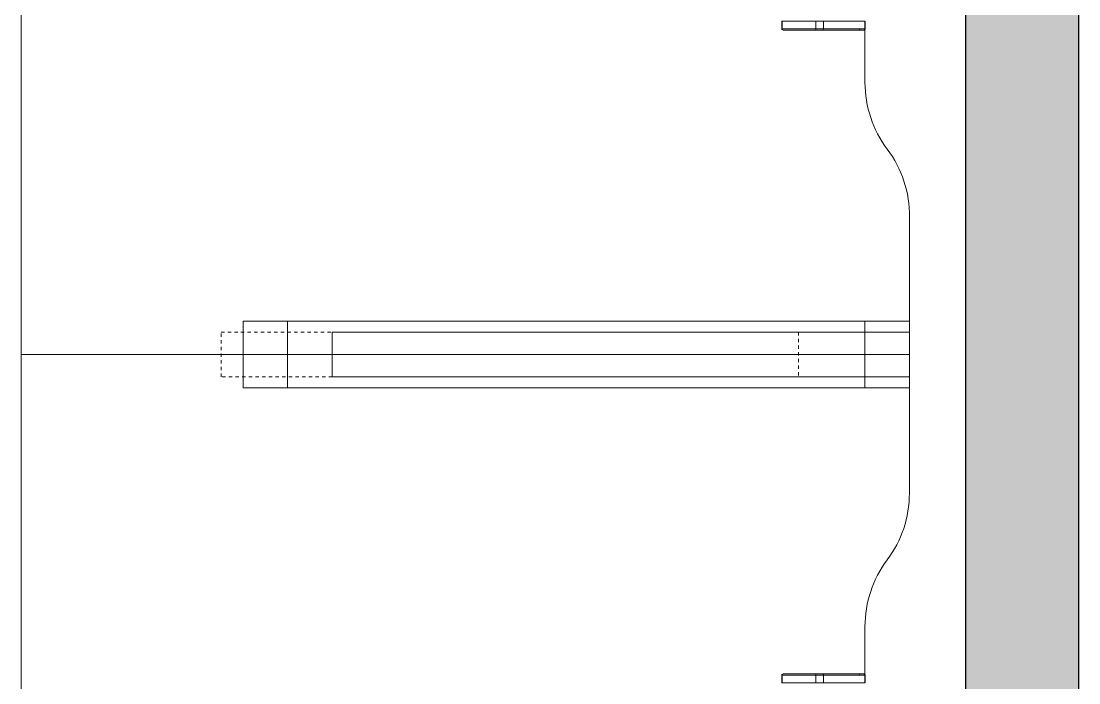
# Model space of a CAD drawing. Header units: millimetres. Extents: x 155927 to 295199, y -4084 to 97293.
# Drawn here: x 188923 to 189876, y 32109 to 32705 of the extents above; entities that cross this region are included whole.
import ezdxf

# ---------------------------------------------------------------- set-up
doc = ezdxf.new("R2010")
doc.units = ezdxf.units.MM
doc.header["$MEASUREMENT"] = 0
doc.linetypes.add('Dash', pattern=[6, 3, -3])
for name, color, linetype, lineweight in [('A-WALL-PATT', 7, 'CONTINUOUS', 9), ('I-FURN', 8, 'CONTINUOUS', 9), ('I-FURN-HDLN', 8, 'Dash', 9), ('I-WALL', 7, 'CONTINUOUS', 9)]:
    doc.layers.add(name, color=color, linetype=linetype, lineweight=lineweight)

msp = doc.modelspace()

# ---------------------------------------------------------------- hatches: boundary and pattern name
at = {"layer": 'A-WALL-PATT'}
h = msp.add_hatch(color=256, dxfattribs=at)
h.paths.add_polyline_path([(189875.83, 28407.61), (189875.83, 28809.61), (189773.83, 28809.61), (189773.83, 28407.61)], flags=0)
h.paths.add_polyline_path([(189773.83, 29819.61), (189875.83, 29819.61), (189875.83, 33830.58), (189773.83, 33830.58), (189773.83, 30545.81)], flags=0)

# ---------------------------------------------------------------- linework, layer by layer
at = {"layer": 'I-FURN'}
for p, q in [((188923.23, 33804.61), (188923.23, 32404.61)), ((188923.23, 32404.61), (188923.23, 33804.61)), ((189608.39, 32704.79), (189608.39, 32697.79)), ((189608.57, 32704.79), (189608.39, 32704.79)), ((189608.39, 32704.79), (189608.39, 32697.79)), ((189608.39, 32704.79), (189608.39, 32697.79)), ((189608.57, 32697.79), (189608.57, 32704.79)), ((189638.85, 32704.79), (189608.57, 32704.79)), ((189638.85, 32697.79), (189638.85, 32704.79)), ((189645.77, 32704.79), (189638.85, 32704.79)), ((189645.77, 32697.79), (189645.77, 32704.79)), ((189683.23, 32704.79), (189645.77, 32704.79)), ((189683.23, 32697.79), (189683.23, 32704.79)), ((189683.24, 32697.79), (189683.24, 32704.79)), ((189608.57, 32697.79), (189608.39, 32697.79)), ((189638.85, 32697.79), (189608.57, 32697.79)), ((189608.76, 32697.01), (189608.73, 32697.04)), ((189609.39, 32696.79), (189639.67, 32696.79)), ((189609.39, 32696.79), (189639.67, 32696.79)), ((189645.77, 32697.79), (189638.85, 32697.79)), ((189678.24, 32696.79), (189639.67, 32696.79)), ((189639.67, 32696.79), (189645.21, 32696.79)), ((189645.21, 32696.79), (189682.23, 32696.79)), ((189683.23, 32697.79), (189645.77, 32697.79)), ((189678.24, 32697.79), (189678.24, 32696.79)), ((189682.23, 32696.79), (189678.24, 32696.79)), ((189682.23, 32696.79), (189682.24, 32696.79)), ((189683.23, 32649.61), (189683.23, 32697.79)), ((189683.23, 32697.79), (189683.23, 32649.61)), ((189723.23, 32404.61), (189723.23, 32528.5)), ((189723.23, 32528.5), (189723.23, 32404.61)), ((189123.23, 32434.61), (189723.23, 32434.61)), ((189163.23, 32434.61), (189123.23, 32434.61)), ((189123.23, 32434.61), (189123.23, 32374.61)), ((189123.23, 32374.61), (189123.23, 32434.61)), ((189683.23, 32434.61), (189163.23, 32434.61)), ((189163.23, 32434.61), (189163.23, 32374.61)), ((189163.23, 32434.61), (189163.23, 32374.61)), ((189723.23, 32434.61), (189683.23, 32434.61)), ((189683.23, 32434.61), (189683.23, 32374.61)), ((189683.23, 32434.61), (189683.23, 32424.61)), ((189723.23, 32434.61), (189723.23, 32424.61)), ((189723.23, 32434.61), (189723.23, 32374.61)), ((189203.23, 32424.61), (189203.23, 32384.61)), ((189723.23, 32424.61), (189203.23, 32424.61)), ((189723.23, 32384.61), (189723.23, 32424.61)), ((189723.23, 32404.61), (188923.23, 32404.61)), ((188923.23, 32404.61), (188923.23, 31004.61)), ((188923.23, 31004.61), (188923.23, 32404.61)), ((188923.23, 32404.61), (189723.23, 32404.61)), ((188923.23, 32404.61), (189723.23, 32404.61)), ((189723.23, 32404.61), (188923.23, 32404.61)), ((189723.23, 32279.61), (189723.23, 32404.61)), ((189723.23, 32404.61), (189723.23, 32279.61)), ((189203.23, 32384.61), (189723.23, 32384.61)), ((189683.23, 32384.61), (189683.23, 32374.61)), ((189723.23, 32384.61), (189723.23, 32374.61)), ((189123.23, 32374.61), (189163.23, 32374.61)), ((189723.23, 32374.61), (189123.23, 32374.61)), ((189163.23, 32374.61), (189683.23, 32374.61)), ((189683.23, 32374.61), (189723.23, 32374.61)), ((189683.23, 32115.91), (189683.23, 32159.61)), ((189683.23, 32159.61), (189683.23, 32115.91)), ((189608.39, 32115.91), (189608.39, 32108.91)), ((189608.39, 32115.91), (189608.57, 32115.91)), ((189608.39, 32115.91), (189608.39, 32108.91)), ((189608.39, 32108.91), (189608.39, 32115.91)), ((189608.57, 32115.91), (189638.85, 32115.91)), ((189608.57, 32115.91), (189608.57, 32108.91)), ((189608.72, 32116.65), (189608.75, 32116.68)), ((189639.67, 32116.91), (189609.39, 32116.91)), ((189639.67, 32116.91), (189609.39, 32116.91)), ((189638.85, 32115.91), (189645.77, 32115.91)), ((189638.85, 32115.91), (189638.85, 32108.91)), ((189639.67, 32116.91), (189678.24, 32116.91)), ((189645.21, 32116.91), (189639.67, 32116.91)), ((189682.23, 32116.91), (189645.21, 32116.91)), ((189645.77, 32115.91), (189683.23, 32115.91)), ((189645.77, 32115.91), (189645.77, 32108.91)), ((189678.24, 32116.91), (189678.24, 32115.91)), ((189678.24, 32116.91), (189682.23, 32116.91)), ((189683.23, 32115.91), (189683.23, 32108.91)), ((189683.24, 32108.91), (189683.24, 32115.91)), ((189608.39, 32108.91), (189608.57, 32108.91)), ((189608.57, 32108.91), (189638.85, 32108.91)), ((189638.85, 32108.91), (189645.77, 32108.91)), ((189645.77, 32108.91), (189683.23, 32108.91))]:
    msp.add_line(p, q, dxfattribs=at)
at = {"layer": 'I-FURN', "flags": 128}
for points in [[(189608.53, 32697.28), (189608.51, 32697.32), (189608.49, 32697.35), (189608.48, 32697.39), (189608.46, 32697.43), (189608.45, 32697.46), (189608.43, 32697.5), (189608.42, 32697.54), (189608.41, 32697.58), (189608.41, 32697.62), (189608.4, 32697.66), (189608.4, 32697.7), (189608.39, 32697.74), (189608.39, 32697.78), (189608.39, 32697.79)], [(189639.67, 32696.79), (189639.77, 32696.79), (189639.86, 32696.79), (189639.97, 32696.79), (189640.08, 32696.79), (189640.19, 32696.79), (189640.31, 32696.79), (189640.43, 32696.79), (189640.56, 32696.79), (189640.69, 32696.79), (189640.82, 32696.79), (189640.96, 32696.79), (189641.1, 32696.79), (189641.24, 32696.79), (189641.39, 32696.79), (189641.54, 32696.79), (189641.69, 32696.79), (189641.84, 32696.79), (189642, 32696.79), (189642.15, 32696.79), (189642.31, 32696.79), (189642.47, 32696.79), (189642.63, 32696.79), (189642.79, 32696.79), (189642.95, 32696.79), (189643.11, 32696.79), (189643.27, 32696.79), (189643.43, 32696.79), (189643.59, 32696.79), (189643.74, 32696.79), (189643.9, 32696.79), (189644.05, 32696.79), (189644.21, 32696.79), (189644.36, 32696.79), (189644.51, 32696.79), (189644.65, 32696.79), (189644.8, 32696.79), (189644.94, 32696.79), (189645.07, 32696.79), (189645.21, 32696.79)], [(189645.21, 32696.79), (189647.99, 32696.79), (189650.69, 32696.79), (189653.3, 32696.79), (189655.82, 32696.79), (189658.25, 32696.79), (189660.58, 32696.79), (189662.81, 32696.79), (189664.93, 32696.79), (189666.95, 32696.79), (189668.85, 32696.79), (189670.64, 32696.79), (189672.31, 32696.79), (189673.86, 32696.79), (189675.29, 32696.79), (189676.59, 32696.79), (189677.76, 32696.79), (189678.81, 32696.79), (189679.72, 32696.79), (189680.5, 32696.79), (189681.15, 32696.79), (189681.66, 32696.79), (189682.04, 32696.79), (189682.23, 32696.79)], [(189682.24, 32696.79), (189682.24, 32696.79), (189682.23, 32696.79), (189682.21, 32696.79), (189682.19, 32696.79), (189682.16, 32696.79), (189682.12, 32696.79), (189682.08, 32696.79), (189682.04, 32696.79), (189681.98, 32696.79), (189681.92, 32696.79), (189681.86, 32696.79), (189681.79, 32696.79), (189681.71, 32696.79), (189681.63, 32696.79), (189681.54, 32696.79), (189681.45, 32696.79), (189681.35, 32696.79), (189681.25, 32696.79), (189681.14, 32696.79), (189681.03, 32696.79), (189680.91, 32696.79), (189680.79, 32696.79), (189680.66, 32696.79), (189680.53, 32696.79), (189680.4, 32696.79), (189680.26, 32696.79), (189680.12, 32696.79), (189679.98, 32696.79), (189679.84, 32696.79), (189679.69, 32696.79), (189679.54, 32696.79), (189679.39, 32696.79), (189679.23, 32696.79), (189679.08, 32696.79), (189678.92, 32696.79), (189678.76, 32696.79), (189678.6, 32696.79), (189678.44, 32696.79), (189678.28, 32696.79), (189678.24, 32696.79)], [(189683.24, 32697.79), (189683.24, 32697.75), (189683.24, 32697.71), (189683.23, 32697.67), (189683.23, 32697.63), (189683.22, 32697.59), (189683.21, 32697.55), (189683.2, 32697.51), (189683.19, 32697.47), (189683.17, 32697.44), (189683.16, 32697.4), (189683.14, 32697.36), (189683.13, 32697.33), (189683.11, 32697.29), (189683.09, 32697.26), (189683.06, 32697.22), (189683.04, 32697.19), (189683.02, 32697.16), (189682.99, 32697.13), (189682.96, 32697.1), (189682.94, 32697.07), (189682.91, 32697.04), (189682.88, 32697.02), (189682.84, 32696.99), (189682.81, 32696.97), (189682.78, 32696.95), (189682.74, 32696.93), (189682.71, 32696.91), (189682.67, 32696.89), (189682.64, 32696.87), (189682.6, 32696.86), (189682.56, 32696.84), (189682.53, 32696.83), (189682.49, 32696.82), (189682.45, 32696.81), (189682.41, 32696.8), (189682.37, 32696.8), (189682.33, 32696.79), (189682.29, 32696.79), (189682.25, 32696.79), (189682.24, 32696.79)], [(189608.39, 32115.91), (189608.39, 32115.95), (189608.4, 32115.99), (189608.4, 32116.03), (189608.4, 32116.07), (189608.41, 32116.11), (189608.42, 32116.15), (189608.43, 32116.19), (189608.44, 32116.22), (189608.46, 32116.26), (189608.47, 32116.3), (189608.49, 32116.34), (189608.5, 32116.37), (189608.52, 32116.41)], [(189645.21, 32116.91), (189645.07, 32116.91), (189644.94, 32116.91), (189644.8, 32116.91), (189644.65, 32116.91), (189644.51, 32116.91), (189644.36, 32116.91), (189644.21, 32116.91), (189644.05, 32116.91), (189643.9, 32116.91), (189643.74, 32116.91), (189643.59, 32116.91), (189643.43, 32116.91), (189643.27, 32116.91), (189643.11, 32116.91), (189642.95, 32116.91), (189642.79, 32116.91), (189642.63, 32116.91), (189642.47, 32116.91), (189642.31, 32116.91), (189642.15, 32116.91), (189642, 32116.91), (189641.84, 32116.91), (189641.69, 32116.91), (189641.54, 32116.91), (189641.39, 32116.91), (189641.24, 32116.91), (189641.1, 32116.91), (189640.96, 32116.91), (189640.82, 32116.91), (189640.69, 32116.91), (189640.56, 32116.91), (189640.43, 32116.91), (189640.31, 32116.91), (189640.19, 32116.91), (189640.08, 32116.91), (189639.97, 32116.91), (189639.86, 32116.91), (189639.77, 32116.91), (189639.67, 32116.91)], [(189682.23, 32116.91), (189681.95, 32116.91), (189681.54, 32116.91), (189680.99, 32116.91), (189680.31, 32116.91), (189679.49, 32116.91), (189678.54, 32116.91), (189677.46, 32116.91), (189676.25, 32116.91), (189674.92, 32116.91), (189673.46, 32116.91), (189671.88, 32116.91), (189670.17, 32116.91), (189668.35, 32116.91), (189666.42, 32116.91), (189664.38, 32116.91), (189662.23, 32116.91), (189659.97, 32116.91), (189657.61, 32116.91), (189655.16, 32116.91), (189652.61, 32116.91), (189649.97, 32116.91), (189647.25, 32116.91), (189645.21, 32116.91)], [(189678.24, 32116.91), (189678.4, 32116.91), (189678.56, 32116.91), (189678.72, 32116.91), (189678.88, 32116.91), (189679.03, 32116.91), (189679.19, 32116.91), (189679.34, 32116.91), (189679.5, 32116.91), (189679.65, 32116.91), (189679.8, 32116.91), (189679.94, 32116.91), (189680.09, 32116.91), (189680.23, 32116.91), (189680.36, 32116.91), (189680.5, 32116.91), (189680.63, 32116.91), (189680.75, 32116.91), (189680.88, 32116.91), (189680.99, 32116.91), (189681.11, 32116.91), (189681.22, 32116.91), (189681.32, 32116.91), (189681.42, 32116.91), (189681.52, 32116.91), (189681.6, 32116.91), (189681.69, 32116.91), (189681.77, 32116.91), (189681.84, 32116.91), (189681.91, 32116.91), (189681.97, 32116.91), (189682.02, 32116.91), (189682.07, 32116.91), (189682.11, 32116.91), (189682.15, 32116.91), (189682.18, 32116.91), (189682.2, 32116.91), (189682.22, 32116.91), (189682.23, 32116.91), (189682.24, 32116.91)], [(189682.24, 32116.91), (189682.24, 32116.91), (189682.23, 32116.91)], [(189682.24, 32116.91), (189682.28, 32116.91), (189682.32, 32116.91), (189682.36, 32116.9), (189682.4, 32116.9), (189682.44, 32116.89), (189682.48, 32116.88), (189682.51, 32116.87), (189682.55, 32116.86), (189682.59, 32116.85), (189682.63, 32116.83), (189682.66, 32116.81), (189682.7, 32116.8), (189682.74, 32116.78), (189682.77, 32116.76), (189682.8, 32116.73), (189682.84, 32116.71), (189682.87, 32116.69), (189682.9, 32116.66), (189682.93, 32116.63), (189682.96, 32116.61), (189682.98, 32116.58), (189683.01, 32116.55), (189683.03, 32116.52), (189683.06, 32116.48), (189683.08, 32116.45), (189683.1, 32116.42), (189683.12, 32116.38), (189683.14, 32116.35), (189683.16, 32116.31), (189683.17, 32116.27), (189683.18, 32116.23), (189683.2, 32116.2), (189683.21, 32116.16), (189683.22, 32116.12), (189683.22, 32116.08), (189683.23, 32116.04), (189683.23, 32116), (189683.24, 32115.96), (189683.24, 32115.92), (189683.24, 32115.91)]]:
    msp.add_lwpolyline(points, dxfattribs=at)
at = {"layer": 'I-FURN'}
for centre, radius, start, end in [((189783.23, 32649.61), 100, 180, 216.8699), ((189783.23, 32649.61), 100, 180, 216.8699), ((189623.21, 32529.6), 100.03, 359.37439, 36.8699), ((189623.21, 32529.6), 100.03, 359.37439, 36.8699), ((189623.23, 32279.61), 100, 323.1301, 0), ((189623.23, 32279.61), 100, 323.1301, 0), ((189783.23, 32159.61), 100, 143.1301, 180), ((189783.23, 32159.61), 100, 143.1301, 180)]:
    msp.add_arc(centre, radius, start, end, dxfattribs=at)
for centre, major_axis, ratio, start_param, end_param in [((189609.39, 32697.79), (0, -1), 0.819152, 4.712389, 6.283185), ((189639.67, 32697.79), (0, -1), 0.819152, 4.712389, 6.283185), ((189645.21, 32697.79), (0, -1), 0.56467, 0, 1.570796), ((189682.23, 32697.79), (0, -1), 0.998113, 0, 1.570796), ((189609.39, 32115.91), (0, 1), 0.819152, 0, 1.570796), ((189639.67, 32115.91), (0, -1), 0.819152, 3.141593, 4.712389), ((189645.21, 32115.91), (0, -1), 0.56467, 1.570796, 3.141593), ((189682.23, 32115.91), (0, -1), 0.998113, 1.570796, 3.141593)]:
    msp.add_ellipse(centre, major_axis=major_axis, ratio=ratio, start_param=start_param, end_param=end_param, dxfattribs=at)
at = {"layer": 'I-FURN-HDLN'}
for p, q in [((189103.23, 32384.61), (189103.23, 32424.61)), ((189103.23, 32424.61), (189623.23, 32424.61)), ((189623.23, 32424.61), (189623.23, 32384.61)), ((189623.23, 32384.61), (189103.23, 32384.61))]:
    msp.add_line(p, q, dxfattribs=at)
at = {"layer": 'I-WALL', "lineweight": 30}
for p, q in [((189773.83, 33830.58), (189773.83, 29819.61)), ((189875.83, 29819.61), (189875.83, 33830.58))]:
    msp.add_line(p, q, dxfattribs=at)

doc.saveas('drawing.dxf')
